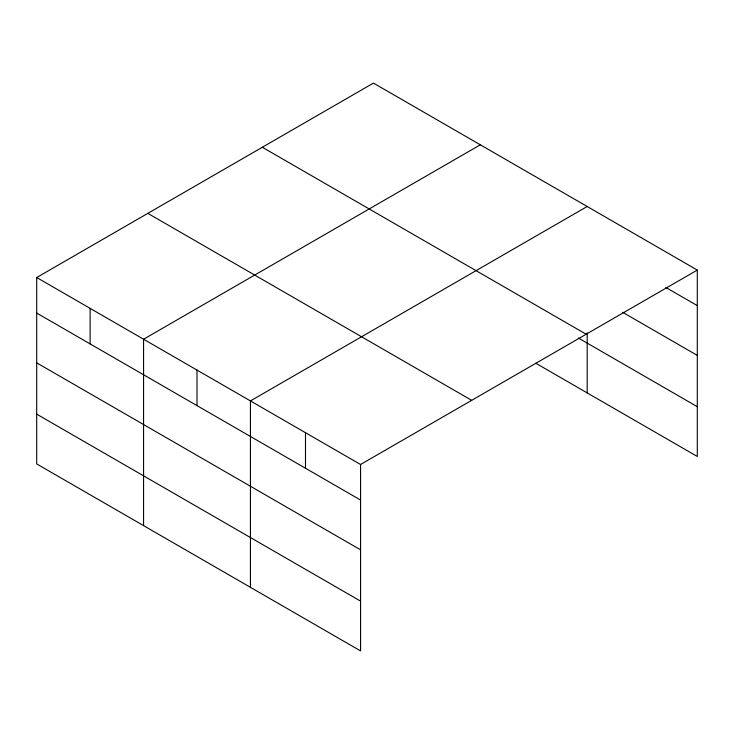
<?xml version="1.0" encoding="UTF-8"?>
<svg xmlns="http://www.w3.org/2000/svg" width="734" height="734" viewBox="0 0 734 734"><rect width="100%" height="100%" fill="white"/><g stroke="black" fill="none" stroke-linecap="round" stroke-linejoin="round"><path stroke-width="1.1" d="M36.7 277.525L360.55 464.494L360.55 650.902L36.7 463.925L36.7 277.525L373.45 83.098L697.3 270.075L697.3 456.475L535.737 363.202M480.32 144.8L143.57 339.227L143.57 525.627M587.191 206.502L250.441 400.92L250.441 587.328M360.55 464.494L697.3 270.075M665.839 287.453L697.3 305.61M622.588 312.262L697.3 355.394M262.322 147.259L586.172 334.227M578.282 337.979L697.3 406.691M147.828 213.365L471.678 400.333M36.7 313.06L360.55 500.037M36.7 362.853L360.55 549.821M36.7 414.141L360.55 601.118M587.191 332.86L587.191 392.91M305.491 432.711L305.491 468.246M197.006 370.074L197.006 405.618M90.135 308.372L90.135 343.916"/></g></svg>
